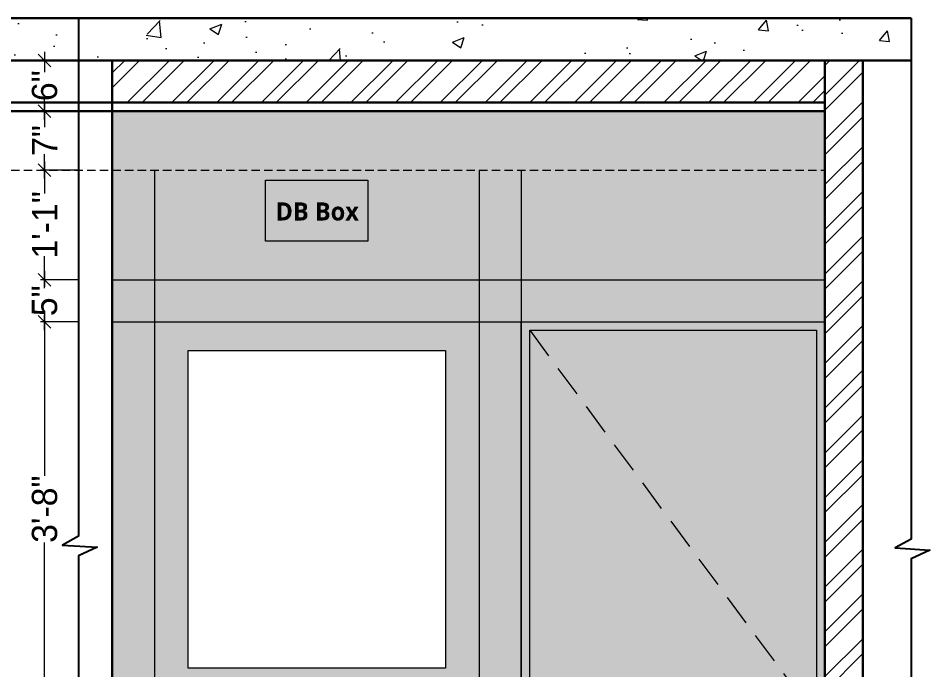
# Model space of a CAD drawing. Header units: millimetres. Extents: x 35877 to 3066687, y -650199 to -40525.
# Drawn here: x 148057 to 148165.1, y -179559 to -179481.8 of the extents above; entities that cross this region are included whole.
import ezdxf

# ---------------------------------------------------------------- set-up
doc = ezdxf.new("R2010")
doc.units = ezdxf.units.MM
doc.header["$MEASUREMENT"] = 0
doc.header["$PDMODE"] = 35
for name, pattern in [('DASHED', [0.75, 0.5, -0.25]), ('DASHED2', [0.375, 0.25, -0.125]), ('DASHEDX2', [1.5, 1, -0.5])]:
    doc.linetypes.add(name, pattern=pattern)
doc.layers.get('Defpoints').update_dxf_attribs({"color": 220})
doc.layers.add('AR HATCH-7', color=7, linetype='Continuous')
doc.layers.add('str coll', color=6, linetype='Continuous')
for name, color, linetype, lineweight in [('el', 7, 'Continuous', 20), ('ELEVATION', 250, 'Continuous', 9), ('FIRST FLOOR ( DW_RAIL )', 7, 'Continuous', 9), ('FURNI', 25, 'Continuous', 5), ('FURNITURE', 32, 'Continuous', 9), ('furniture dimensions', 1, 'DASHED', 0), ('FURNITURE-1', 252, 'Continuous', 13), ('SECTION ( SLAB PLine )', 104, 'Continuous', 30), ('Text', 7, 'Continuous', 15), ('wall', 7, 'Continuous', 30), ('XX~SLAB ( BEAM )~ ( DIM )', 7, 'Continuous', 9)]:
    doc.layers.add(name, color=color, linetype=linetype, lineweight=lineweight)
doc.styles.add('century g', font='GOTHIC.TTF')
doc.styles.get("Standard").update_dxf_attribs({"font": 'arial.ttf', "height": 6})
doc.dimstyles.new('Archana', dxfattribs={"dimtxt": 2, "dimasz": 0.75, "dimexe": 0.5, "dimexo": 0.5, "dimgap": 0, "dimtad": 0, "dimzin": 0, "dimdsep": 46, "dimlunit": 4, "dimtxsty": 'century g', "dimblk": 'OBLIQUE', "dimcen": 0, "dimdle": 1, "dimclrd": 256, "dimclre": 256, "dimclrt": 256, "dimadec": 0, "dimazin": 0, "dimtfac": 1, "dimtofl": 0, "dimtmove": 1, "dimatfit": 3, "dimfxl": 1, "dimfxlon": 1, "dimtolj": 1, "dimtzin": 0, "dimlwd": -1, "dimlwe": -1, "dimarcsym": 0})

# ---------------------------------------------------------------- blocks, each defined once
blk = doc.blocks.new('_Oblique')
at = {"layer": 'wall', "color": 0, "lineweight": -2}
blk.add_line((-0.5, -0.5), (0.5, 0.5), dxfattribs=at)
blk = doc.blocks.new('*D475')
at = {"layer": 'Defpoints', "color": 0, "linetype": 'Continuous', "lineweight": 0, "transparency": 16777216}
for p in [(148060.12, -179517.78), (148068.15, -179517.78), (148068.15, -179562.21)]:
    blk.add_point(p, dxfattribs=at)
at = {"layer": 'furniture dimensions', "color": 5, "linetype": 'Continuous', "transparency": 16777216}
for p, q in [((148060.12, -179516.78), (148060.12, -179536.05)), ((148064.12, -179517.78), (148059.62, -179517.78)), ((148060.12, -179563.21), (148060.12, -179543.94))]:
    blk.add_line(p, q, dxfattribs=at)
at = {"layer": 'furniture dimensions', "color": 5, "linetype": 'ByBlock', "transparency": 16777216}
blk.add_line((148064.12, -179562.21), (148059.62, -179562.21), dxfattribs=at)
at = {"layer": 'furniture dimensions', "color": 5, "linetype": 'Continuous', "transparency": 16777216, "xscale": 1.5, "yscale": 1.5, "zscale": 1.5}
for p, rotation in [((148060.12, -179517.78), 90), ((148060.12, -179562.21), 270)]:
    blk.add_blockref('_Oblique', p, dxfattribs=dict(at, rotation=rotation))
at = {"layer": 'furniture dimensions', "linetype": 'Continuous', "lineweight": 0, "transparency": 16777216, "insert": (148060.12, -179539.99), "char_height": 3, "attachment_point": 5, "rotation": 90, "style": 'century g'}
blk.add_mtext('\\A1;3\'-8"', dxfattribs=at)
blk = doc.blocks.new('*D476')
at = {"layer": 'Defpoints', "color": 0, "linetype": 'Continuous', "lineweight": 0, "transparency": 16777216}
for p in [(148060.12, -179512.78), (148068.15, -179512.78), (148068.15, -179517.78)]:
    blk.add_point(p, dxfattribs=at)
at = {"layer": 'furniture dimensions', "color": 5, "linetype": 'Continuous', "transparency": 16777216}
for p, q in [((148064.12, -179512.78), (148059.62, -179512.78)), ((148060.12, -179511.78), (148060.12, -179513.61)), ((148060.12, -179518.78), (148060.12, -179516.95))]:
    blk.add_line(p, q, dxfattribs=at)
at = {"layer": 'furniture dimensions', "color": 5, "linetype": 'ByBlock', "transparency": 16777216}
blk.add_line((148064.12, -179517.78), (148059.62, -179517.78), dxfattribs=at)
at = {"layer": 'furniture dimensions', "color": 5, "linetype": 'Continuous', "transparency": 16777216, "xscale": 1.5, "yscale": 1.5, "zscale": 1.5}
for p, rotation in [((148060.12, -179512.78), 90), ((148060.12, -179517.78), 270)]:
    blk.add_blockref('_Oblique', p, dxfattribs=dict(at, rotation=rotation))
at = {"layer": 'furniture dimensions', "linetype": 'Continuous', "lineweight": 0, "transparency": 16777216, "insert": (148060.12, -179515.28), "char_height": 3, "attachment_point": 5, "rotation": 90, "style": 'century g'}
blk.add_mtext('\\A1;5"', dxfattribs=at)
blk = doc.blocks.new('*D477')
at = {"layer": 'Defpoints', "color": 0, "linetype": 'Continuous', "lineweight": 0, "transparency": 16777216}
for p in [(148060.12, -179499.78), (148068.15, -179499.78), (148068.15, -179512.78)]:
    blk.add_point(p, dxfattribs=at)
at = {"layer": 'furniture dimensions', "color": 5, "linetype": 'Continuous', "transparency": 16777216}
for p, q in [((148064.12, -179499.78), (148059.62, -179499.78)), ((148060.12, -179498.78), (148060.12, -179502.56)), ((148060.12, -179513.78), (148060.12, -179510))]:
    blk.add_line(p, q, dxfattribs=at)
at = {"layer": 'furniture dimensions', "color": 5, "linetype": 'ByBlock', "transparency": 16777216}
blk.add_line((148064.12, -179512.78), (148059.62, -179512.78), dxfattribs=at)
at = {"layer": 'furniture dimensions', "color": 5, "linetype": 'Continuous', "transparency": 16777216, "xscale": 1.5, "yscale": 1.5, "zscale": 1.5}
for p, rotation in [((148060.12, -179499.78), 90), ((148060.12, -179512.78), 270)]:
    blk.add_blockref('_Oblique', p, dxfattribs=dict(at, rotation=rotation))
at = {"layer": 'furniture dimensions', "linetype": 'Continuous', "lineweight": 0, "transparency": 16777216, "insert": (148060.12, -179506.28), "char_height": 3, "attachment_point": 5, "rotation": 90, "style": 'century g'}
blk.add_mtext('\\A1;1\'-1"', dxfattribs=at)
blk = doc.blocks.new('*D491')
at = {"layer": 'Defpoints', "color": 0, "linetype": 'Continuous', "lineweight": 0, "transparency": 16777216}
for p in [(148068.15, -179486.78), (148060.12, -179492.78), (148068.15, -179492.78)]:
    blk.add_point(p, dxfattribs=at)
at = {"layer": 'furniture dimensions', "color": 5, "linetype": 'ByBlock', "transparency": 16777216}
blk.add_line((148064.12, -179486.78), (148059.62, -179486.78), dxfattribs=at)
at = {"layer": 'furniture dimensions', "color": 5, "linetype": 'Continuous', "transparency": 16777216}
for p, q in [((148060.12, -179485.78), (148060.12, -179488.17)), ((148060.12, -179493.78), (148060.12, -179491.39)), ((148064.12, -179492.78), (148059.62, -179492.78))]:
    blk.add_line(p, q, dxfattribs=at)
at = {"layer": 'furniture dimensions', "color": 5, "linetype": 'Continuous', "transparency": 16777216, "xscale": 1.5, "yscale": 1.5, "zscale": 1.5}
for p, rotation in [((148060.12, -179486.78), 90), ((148060.12, -179492.78), 270)]:
    blk.add_blockref('_Oblique', p, dxfattribs=dict(at, rotation=rotation))
at = {"layer": 'furniture dimensions', "linetype": 'Continuous', "lineweight": 0, "transparency": 16777216, "insert": (148060.12, -179489.78), "char_height": 3, "attachment_point": 5, "rotation": 90, "style": 'century g'}
blk.add_mtext('\\A1;6"', dxfattribs=at)
blk = doc.blocks.new('*D492')
at = {"layer": 'Defpoints', "color": 0, "linetype": 'Continuous', "lineweight": 0, "transparency": 16777216}
for p in [(148068.15, -179492.78), (148060.12, -179499.78), (148068.15, -179499.78)]:
    blk.add_point(p, dxfattribs=at)
at = {"layer": 'furniture dimensions', "color": 5, "linetype": 'Continuous', "transparency": 16777216}
for p, q in [((148060.12, -179491.78), (148060.12, -179494.68)), ((148060.12, -179500.78), (148060.12, -179497.88)), ((148064.12, -179499.78), (148059.62, -179499.78))]:
    blk.add_line(p, q, dxfattribs=at)
at = {"layer": 'furniture dimensions', "color": 5, "linetype": 'ByBlock', "transparency": 16777216}
blk.add_line((148064.12, -179492.78), (148059.62, -179492.78), dxfattribs=at)
at = {"layer": 'furniture dimensions', "color": 5, "linetype": 'Continuous', "transparency": 16777216, "xscale": 1.5, "yscale": 1.5, "zscale": 1.5}
for p, rotation in [((148060.12, -179492.78), 90), ((148060.12, -179499.78), 270)]:
    blk.add_blockref('_Oblique', p, dxfattribs=dict(at, rotation=rotation))
at = {"layer": 'furniture dimensions', "linetype": 'Continuous', "lineweight": 0, "transparency": 16777216, "insert": (148060.12, -179496.28), "char_height": 3, "attachment_point": 5, "rotation": 90, "style": 'century g'}
blk.add_mtext('\\A1;7"', dxfattribs=at)

msp = doc.modelspace()

# ---------------------------------------------------------------- hatches: boundary and pattern name
at = {"layer": 'AR HATCH-7', "lineweight": 0, "true_color": 0x939598, "transparency": 33554687}
h = msp.add_hatch(dxfattribs=at)
h.set_pattern_fill('ANSI32', color=252, scale=10)
h.set_pattern_definition([(45, (-505.497, 273.7705), (-2.65165043, 2.65165043), []), (45, (-503.7293, 273.7705), (-2.65165043, 2.65165043), [])])
h.paths.add_polyline_path([(148157.145, -179486.78), (148152.645, -179486.78), (148152.645, -179610.78), (148157.145, -179610.78)])
at = {"layer": 'AR HATCH-7', "lineweight": 0, "true_color": 0xe7e2df, "transparency": 33554687}
h = msp.add_hatch(color=254, dxfattribs=at)
h.dxf.hatch_style = 1
h.paths.add_polyline_path([(148152.645, -179512.78), (148116.645, -179512.78), (148116.645, -179517.78), (148152.645, -179517.78)])
h.paths.add_polyline_path([(148152.645, -179492.78), (148116.645, -179492.78), (148116.645, -179512.78), (148152.645, -179512.78)])
h.paths.add_polyline_path([(148116.645, -179492.78), (148111.645, -179492.78), (148111.645, -179512.78), (148116.645, -179512.78)])
h.paths.add_polyline_path([(148111.645, -179492.78), (148073.145, -179492.78), (148073.145, -179512.78), (148111.645, -179512.78)])
h.paths.add_polyline_path([(148098.463, -179505.368), (148086.327, -179505.368), (148086.327, -179500.96), (148098.463, -179500.96)], flags=16)
h.paths.add_polyline_path([(148111.645, -179512.78), (148073.145, -179512.78), (148073.145, -179517.78), (148111.645, -179517.78)])
h.paths.add_polyline_path([(148116.645, -179512.78), (148111.645, -179512.78), (148111.645, -179517.78), (148116.645, -179517.78)])
h.paths.add_polyline_path([(148116.645, -179517.78), (148111.645, -179517.78), (148111.645, -179562.209), (148116.645, -179562.209)])
h.paths.add_polyline_path([(148111.645, -179517.78), (148073.145, -179517.78), (148073.145, -179562.209), (148111.645, -179562.209)])
h.paths.add_polyline_path([(148107.641, -179521.157), (148107.641, -179558.831), (148077.149, -179558.831), (148077.149, -179521.157)], flags=16)
h.paths.add_polyline_path([(148111.645, -179562.209), (148073.145, -179562.209), (148073.145, -179567.209), (148111.645, -179567.209)])
h.paths.add_polyline_path([(148116.645, -179562.209), (148111.645, -179562.209), (148111.645, -179567.209), (148116.645, -179567.209)])
h.paths.add_polyline_path([(148116.645, -179567.209), (148111.645, -179567.209), (148111.645, -179577.856), (148111.684, -179579.881), (148111.645, -179579.881), (148111.645, -179610.78), (148116.645, -179610.78)])
h.paths.add_polyline_path([(148111.645, -179567.209), (148073.145, -179567.209), (148073.145, -179577.856), (148111.645, -179577.856)])
edge = h.paths.add_edge_path()
edge.add_line((148111.645, -179579.881), (148097.095, -179579.881))
edge.add_arc((148096.878, -179594.646), 14.767, 0, 89.16024, ccw=False)
edge.add_line((148111.645, -179594.646), (148111.645, -179579.881))
edge = h.paths.add_edge_path()
edge.add_arc((148096.878, -179594.646), 14.767, -89.16024, 0, ccw=False)
edge.add_line((148097.095, -179609.411), (148111.645, -179609.411))
edge.add_line((148111.645, -179609.411), (148111.645, -179594.646))
edge = h.paths.add_edge_path()
edge.add_arc((148096.878, -179594.646), 14.767, 90.83976, 180, ccw=False)
edge.add_line((148096.662, -179579.881), (148073.145, -179579.881))
edge.add_line((148073.145, -179579.881), (148073.145, -179610.78))
edge.add_line((148073.145, -179610.78), (148082.112, -179610.78))
edge.add_line((148082.112, -179610.78), (148082.112, -179609.411))
edge.add_line((148082.112, -179609.411), (148096.662, -179609.411))
edge.add_arc((148096.878, -179594.646), 14.767, 180, 269.16024, ccw=False)
h.paths.add_polyline_path([(148073.145, -179579.881), (148068.145, -179579.881), (148068.145, -179610.78), (148073.145, -179610.78)])
h.paths.add_polyline_path([(148073.145, -179567.209), (148068.145, -179567.209), (148068.145, -179577.856), (148073.145, -179577.856)])
h.paths.add_polyline_path([(148073.145, -179562.209), (148068.145, -179562.209), (148068.145, -179567.209), (148073.145, -179567.209)])
h.paths.add_polyline_path([(148073.145, -179517.78), (148068.145, -179517.78), (148068.145, -179562.209), (148073.145, -179562.209)])
h.paths.add_polyline_path([(148073.145, -179512.78), (148068.145, -179512.78), (148068.145, -179517.78), (148073.145, -179517.78)])
h.paths.add_polyline_path([(148073.145, -179492.78), (148068.145, -179492.78), (148068.145, -179512.78), (148073.145, -179512.78)])
h.paths.add_polyline_path([(148098.463, -179500.96), (148086.327, -179500.96), (148086.327, -179505.368), (148098.463, -179505.368)], flags=16)
h = msp.add_hatch(color=254, dxfattribs=at)
h.dxf.hatch_style = 1
h.paths.add_polyline_path([(148151.645, -179567.209), (148117.645, -179567.209), (148117.645, -179610.78), (148151.645, -179610.78)])
h.paths.add_polyline_path([(148151.645, -179562.209), (148117.645, -179562.209), (148117.645, -179567.209), (148151.645, -179567.209)], flags=17)
h.paths.add_polyline_path([(148151.645, -179518.78), (148117.645, -179518.78), (148117.645, -179562.209), (148151.645, -179562.209)], flags=17)
h.paths.add_polyline_path([(148152.645, -179517.78), (148116.645, -179517.78), (148116.645, -179562.209), (148117.645, -179562.209), (148117.645, -179518.78), (148151.645, -179518.78), (148151.645, -179567.209), (148152.645, -179567.209)])
h.paths.add_polyline_path([(148117.645, -179567.209), (148116.645, -179567.209), (148116.645, -179610.78), (148117.645, -179610.78)])
h.paths.add_polyline_path([(148117.645, -179562.209), (148116.645, -179562.209), (148116.645, -179567.209), (148117.645, -179567.209)], flags=17)
h.paths.add_polyline_path([(148152.645, -179567.209), (148151.645, -179567.209), (148151.645, -179610.78), (148152.645, -179610.78)])
at = {"layer": 'FURNITURE-1', "lineweight": 0, "true_color": 0xc7c8ca, "transparency": 33554687}
h = msp.add_hatch(dxfattribs=at)
h.set_pattern_fill('AR-CONC', color=9, scale=2)
h.set_pattern_definition([(50, (191.385, 802.948), (14.34520365, -1.2550427), [1.5, -16.5]), (355, (191.385, 802.948), (-2.7750267, 15.0438427), [1.2, -13.2]), (100.4514445, (192.58, 802.843), (11.5701769, 13.7887998), [1.2748038, -14.0228422]), (46.1842, (191.385, 806.948), (21.3448266, -3.3103856), [2.25, -24.75]), (96.635635, (193.164, 806.672), (18.693239, 19.482372), [1.9122068, -21.0342752]), (351.184164, (191.385, 806.948), (18.693239, 19.482372), [1.8, -19.8]), (21, (193.385, 805.948), (11.93814104, -8.0523778), [1.5, -16.5]), (326, (193.385, 805.948), (4.8663066, 14.5030009), [1.2, -13.2]), (71.451445, (194.38, 805.277), (16.8044475, 6.45062306), [1.2748038, -14.0228422]), (37.5, (191.385, 802.948), (0.24319711, 6.65787708), [0, -13.04, 0, -13.4, 0, -13.25]), (7.5, (191.385, 802.948), (5.26139075, 7.88823424), [0, -7.64, 0, -12.74, 0, -5.05]), (327.5, (186.925, 802.948), (10.67644872, -0.45109743), [0, -5, 0, -15.6, 0, -20.7]), (317.5, (184.925, 802.948), (11.6637234, 2.00209965), [0, -6.5, 0, -10.36, 0, -14.7])])
h.paths.add_polyline_path([(148064.145, -179481.78), (147849.462, -179481.78), (147849.462, -179486.78), (148064.145, -179486.78)])
h = msp.add_hatch(dxfattribs=at)
h.set_pattern_fill('AR-CONC', color=9, scale=2)
h.set_pattern_definition([(50, (-505.497, 270.77), (14.34520365, -1.2550427), [1.5, -16.5]), (355, (-505.497, 270.77), (-2.7750267, 15.0438427), [1.2, -13.2]), (100.4514445, (-504.302, 270.666), (11.5701769, 13.7887998), [1.2748038, -14.0228422]), (46.1842, (-505.497, 274.77), (21.3448266, -3.3103856), [2.25, -24.75]), (96.635635, (-503.718, 274.495), (18.693239, 19.482372), [1.9122068, -21.0342752]), (351.184164, (-505.497, 274.77), (18.693239, 19.482372), [1.8, -19.8]), (21, (-503.497, 273.77), (11.93814104, -8.0523778), [1.5, -16.5]), (326, (-503.497, 273.77), (4.8663066, 14.5030009), [1.2, -13.2]), (71.451445, (-502.502, 273.1), (16.8044475, 6.45062306), [1.2748038, -14.0228422]), (37.5, (-505.497, 270.7705), (0.24319711, 6.65787708), [0, -13.04, 0, -13.4, 0, -13.25]), (7.5, (-505.497, 270.7705), (5.26139075, 7.88823424), [0, -7.64, 0, -12.74, 0, -5.05]), (327.5, (-509.957, 270.7705), (10.67644872, -0.45109743), [0, -5, 0, -15.6, 0, -20.7]), (317.5, (-511.957, 270.7705), (11.6637234, 2.00209965), [0, -6.5, 0, -10.36, 0, -14.7])])
h.paths.add_polyline_path([(148162.888, -179481.78), (148064.145, -179481.78), (148064.145, -179486.78), (148162.888, -179486.78)])
at = {"layer": 'FURNITURE-1', "lineweight": 0, "transparency": 33554572}
h = msp.add_hatch(dxfattribs=at)
h.set_pattern_fill('ANSI32', color=6, scale=10)
h.set_pattern_definition([(45, (-505.497, 270.7705), (-2.65165043, 2.65165043), []), (45, (-503.7293, 270.7705), (-2.65165043, 2.65165043), [])])
h.paths.add_polyline_path([(148152.645, -179486.78), (148068.145, -179486.78), (148068.145, -179491.78), (148152.645, -179491.78)])

# ---------------------------------------------------------------- linework, layer by layer
at = {"layer": 'el', "color": 251, "linetype": 'DASHEDX2', "true_color": 0x636466, "transparency": 33554687}
msp.add_line((147864.145, -179499.78), (148152.645, -179499.78), dxfattribs=at)
at = {"layer": 'ELEVATION', "lineweight": 0, "transparency": 33554687}
for points in [[(148116.645, -179517.78), (148152.645, -179517.78), (148152.645, -179610.78), (148116.645, -179610.78)], [(148117.645, -179518.78), (148151.645, -179518.78), (148151.645, -179610.78), (148117.645, -179610.78)]]:
    msp.add_lwpolyline(points, close=True, dxfattribs=at)
at = {"layer": 'FIRST FLOOR ( DW_RAIL )', "color": 251, "linetype": 'DASHED2', "lineweight": 0, "ltscale": 15, "true_color": 0x4b4c4e, "transparency": 33554687}
msp.add_line((148117.645, -179518.78), (148151.645, -179564.78), dxfattribs=at)
at = {"layer": 'FURNI', "lineweight": 0, "transparency": 33554687}
msp.add_line((148116.645, -179508.78), (148116.645, -179574.78), dxfattribs=at)
at = {"layer": 'FURNITURE', "lineweight": 0, "transparency": 33554687}
for p, q in [((148068.145, -179491.78), (148068.145, -179610.78)), ((148073.145, -179499.78), (148073.145, -179610.78)), ((148111.645, -179499.78), (148111.645, -179610.78)), ((148116.645, -179499.78), (148116.645, -179610.78)), ((148068.145, -179512.78), (148152.645, -179512.78)), ((148068.145, -179517.78), (148152.645, -179517.78))]:
    msp.add_line(p, q, dxfattribs=at)
at = {"layer": 'FURNITURE', "color": 252, "lineweight": 25, "true_color": 0x939598, "transparency": 33554687}
for points in [[(148064.145, -179481.78), (148064.145, -179543.197), (148062.223, -179544.253), (148066.34, -179544.503), (148064.145, -179545.526), (148064.145, -179615.924)], [(148162.888, -179481.78), (148162.888, -179543.53), (148160.965, -179544.585), (148165.082, -179544.835), (148162.888, -179545.859), (148162.888, -179616.257)]]:
    msp.add_lwpolyline(points, dxfattribs=at)
at = {"layer": 'FURNITURE', "lineweight": 0, "transparency": 33554687}
for points in [[(148086.327, -179500.96), (148098.463, -179500.96), (148098.463, -179508.199), (148086.327, -179508.199)], [(148077.149, -179521.157), (148107.641, -179521.157), (148107.641, -179558.831), (148077.149, -179558.831)]]:
    msp.add_lwpolyline(points, close=True, dxfattribs=at)
at = {"layer": 'SECTION ( SLAB PLine )', "color": 1, "transparency": 33554687}
for p, q in [((147849.462, -179481.78), (148064.145, -179481.78)), ((148064.145, -179481.78), (148162.888, -179481.78)), ((148018.298, -179486.78), (148162.888, -179486.78))]:
    msp.add_line(p, q, dxfattribs=at)
at = {"layer": 'str coll', "lineweight": 30, "transparency": 33554687}
for p, q in [((148026.298, -179491.78), (148152.645, -179491.78)), ((148026.298, -179492.78), (148068.145, -179492.78)), ((148068.145, -179492.78), (148152.645, -179492.78))]:
    msp.add_line(p, q, dxfattribs=at)
at = {"layer": 'XX~SLAB ( BEAM )~ ( DIM )', "lineweight": 30, "transparency": 33554687}
msp.add_line((148068.145, -179610.78), (148068.145, -179486.78), dxfattribs=at)
msp.add_lwpolyline([(148152.645, -179486.78), (148157.145, -179486.78), (148157.145, -179610.78), (148152.645, -179610.78)], close=True, dxfattribs=at)

# ---------------------------------------------------------------- texts
at = {"layer": 'Text', "ltscale": 20, "transparency": 33554687, "insert": (148072.799, -179503.619), "char_height": 2.14365, "width": 39.27782, "attachment_point": 1}
msp.add_mtext('\\pxqc;{\\fMalgun Gothic|b1|i0|c0|p34;\\C1;DB Box}', dxfattribs=at)

# ---------------------------------------------------------------- dimensions: what is measured, and where the dimension line sits
at = {"layer": 'furniture dimensions', "color": 5, "linetype": 'Continuous', "lineweight": 0, "transparency": 33554687}
for base, p1, p2, picture, middle in [((148060.119, -179492.78), (148068.145, -179486.78), (148068.145, -179492.78), '*D491', (148060.119, -179489.78)), ((148060.119, -179499.78), (148068.145, -179492.78), (148068.145, -179499.78), '*D492', (148060.119, -179496.28)), ((148060.119, -179499.78), (148068.145, -179512.78), (148068.145, -179499.78), '*D477', (148060.119, -179506.28)), ((148060.119, -179512.78), (148068.145, -179517.78), (148068.145, -179512.78), '*D476', (148060.119, -179515.28)), ((148060.119, -179517.78), (148068.145, -179562.209), (148068.145, -179517.78), '*D475', (148060.119, -179539.994))]:
    dim = msp.add_linear_dim(base=base, p1=p1, p2=p2, angle=90, dimstyle='Archana', override={"dimtxt": 3, "dimasz": 1.5, "dimdec": 0, "dimclrd": 5, "dimclre": 5, "dimfxl": 4}, dxfattribs=at)
    dim.commit()
    dim.dimension.update_dxf_attribs({"geometry": picture, "text_midpoint": middle})

doc.saveas('drawing.dxf')
